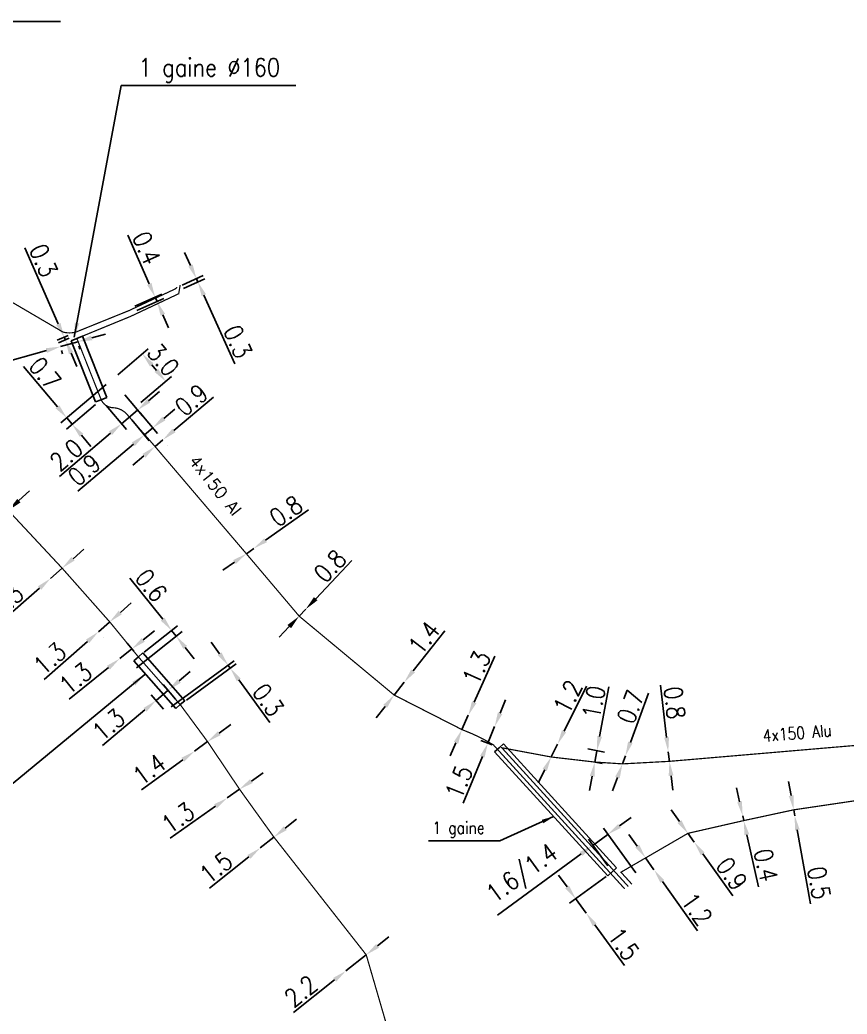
# Model space of a CAD drawing. Header units: millimetres. Extents: x 80993 to 81985, y 144000 to 145002.
# Drawn here: x 81075 to 81143.8, y 144044.8 to 144127.4 of the extents above; entities that cross this region are included whole.
import ezdxf
from ezdxf.enums import TextEntityAlignment as Align

# ---------------------------------------------------------------- set-up
doc = ezdxf.new("R2010")
doc.units = ezdxf.units.MM
doc.header["$PDMODE"] = 34
doc.linetypes.add('B_ST_AL', pattern=[2000, 1000, 1000])
doc.layers.get('Defpoints').update_dxf_attribs({"linetype": 'CONTINUOUS'})
doc.layers.add('B_100', color=3, linetype='CONTINUOUS')
doc.layers.add('B_400', color=7, linetype='CONTINUOUS')
doc.styles.get("Standard").update_dxf_attribs({"font": 'romans.shx', "width": 0.85})
doc.dimstyles.get("Standard").update_dxf_attribs({"dimtxt": 1.5, "dimasz": 1.2, "dimexe": 0.625, "dimexo": 0.625, "dimgap": 0.25, "dimtad": 1, "dimdec": 1, "dimzin": 0, "dimdsep": 46, "dimtxsty": 'Standard', "dimcen": -0.5, "dimadec": 0, "dimazin": 0, "dimtfac": 1, "dimtdec": 1, "dimtmove": 0, "dimatfit": 3, "dimfxl": 0, "dimtolj": 1, "dimtzin": 0, "dimarcsym": 0})

# ---------------------------------------------------------------- blocks, each defined once
blk = doc.blocks.new('*D29')
at = {"layer": 'B_100', "color": 0, "linetype": 'Continuous', "lineweight": -2, "transparency": 16777216}
for p, q in [((81083.156, 144097.914), (81085.683, 144100.059)), ((81086.372, 144098.281), (81085.983, 144098.739)), ((81085.084, 144095.614), (81087.625, 144097.77))]:
    blk.add_line(p, q, dxfattribs=at)
at = {"layer": 'B_100', "color": 0, "linetype": 'Continuous', "transparency": 16777216}
for points in [[(81086.136, 144098.868), (81085.831, 144098.61), (81085.207, 144099.654)], [(81086.524, 144098.41), (81086.219, 144098.151), (81087.148, 144097.366)]]:
    blk.add_solid(points, dxfattribs=at)
at = {"layer": 'Defpoints', "color": 0, "linetype": 'Continuous', "transparency": 16777216}
for p in [(81085.207, 144099.654), (81082.679, 144097.51), (81084.607, 144095.21)]:
    blk.add_point(p, dxfattribs=at)
at = {"layer": 'B_100', "color": 0, "linetype": 'Continuous', "transparency": 16777216, "insert": (81086.94, 144099.157), "char_height": 1.5, "attachment_point": 5, "rotation": 310.30573}
blk.add_mtext('\\A1;3.0', dxfattribs=at)
blk = doc.blocks.new('*D30')
at = {"layer": 'B_100', "color": 0, "linetype": 'Continuous', "lineweight": -2, "transparency": 16777216}
for p, q in [((81085.019, 144094.74), (81086.469, 144093.022)), ((81086.983, 144094.273), (81087.9, 144095.048)), ((81084.321, 144094.162), (81085.778, 144092.437)), ((81086.066, 144093.499), (81085.374, 144092.915)), ((81084.457, 144092.141), (81079.837, 144088.239))]:
    blk.add_line(p, q, dxfattribs=at)
at = {"layer": 'B_100', "color": 0, "linetype": 'Continuous', "transparency": 16777216}
for points in [[(81086.854, 144094.426), (81087.112, 144094.121), (81086.066, 144093.499)], [(81084.328, 144092.293), (81084.586, 144091.988), (81085.374, 144092.915)]]:
    blk.add_solid(points, dxfattribs=at)
at = {"layer": 'Defpoints', "color": 0, "linetype": 'Continuous', "transparency": 16777216}
for p in [(81083.918, 144094.639), (81084.615, 144095.217), (81085.374, 144092.915)]:
    blk.add_point(p, dxfattribs=at)
at = {"layer": 'B_100', "color": 0, "linetype": 'Continuous', "transparency": 16777216, "insert": (81080.38, 144090.006), "char_height": 1.5, "attachment_point": 5, "rotation": 40.18011}
blk.add_mtext('\\A1;0.9', dxfattribs=at)
blk = doc.blocks.new('*D63')
at = {"layer": 'B_100', "color": 0, "linetype": 'Continuous', "lineweight": -2, "transparency": 16777216}
for p, q in [((81083.746, 144096.239), (81085.219, 144094.504)), ((81085.729, 144095.757), (81086.644, 144096.534)), ((81082.188, 144095.361), (81083.881, 144093.368)), ((81084.815, 144094.981), (81083.476, 144093.844)), ((81082.562, 144093.068), (81078.322, 144089.468))]:
    blk.add_line(p, q, dxfattribs=at)
at = {"layer": 'B_100', "color": 0, "linetype": 'Continuous', "transparency": 16777216}
for points in [[(81085.6, 144095.91), (81085.859, 144095.605), (81084.815, 144094.981)], [(81082.432, 144093.22), (81082.691, 144092.915), (81083.476, 144093.844)]]:
    blk.add_solid(points, dxfattribs=at)
at = {"layer": 'Defpoints', "color": 0, "linetype": 'Continuous', "transparency": 16777216}
for p in [(81083.342, 144096.715), (81081.784, 144095.838), (81083.476, 144093.844)]:
    blk.add_point(p, dxfattribs=at)
at = {"layer": 'B_100', "color": 0, "linetype": 'Continuous', "transparency": 16777216, "insert": (81078.883, 144091.256), "char_height": 1.5, "attachment_point": 5, "rotation": 40.33315}
blk.add_mtext('\\A1;2.0', dxfattribs=at)
blk = doc.blocks.new('*D64')
at = {"layer": 'B_100', "color": 0, "linetype": 'Continuous', "lineweight": -2, "transparency": 16777216}
for p, q in [((81087.824, 144093.277), (81091.118, 144096.058)), ((81086.258, 144091.955), (81086.907, 144092.503)), ((81087.311, 144092.025), (81087.311, 144092.025)), ((81085.341, 144091.18), (81084.424, 144090.406)), ((81086.661, 144091.477), (81086.661, 144091.477))]:
    blk.add_line(p, q, dxfattribs=at)
at = {"layer": 'B_100', "color": 0, "linetype": 'Continuous', "transparency": 16777216}
for points in [[(81087.695, 144093.43), (81087.953, 144093.124), (81086.907, 144092.503)], [(81085.212, 144091.333), (81085.47, 144091.028), (81086.258, 144091.955)]]:
    blk.add_solid(points, dxfattribs=at)
at = {"layer": 'Defpoints', "color": 0, "linetype": 'Continuous', "transparency": 16777216}
for p in [(81086.907, 144092.503), (81086.907, 144092.503), (81086.258, 144091.955)]:
    blk.add_point(p, dxfattribs=at)
at = {"layer": 'B_100', "color": 0, "linetype": 'Continuous', "transparency": 16777216, "insert": (81089.284, 144095.819), "char_height": 1.5, "attachment_point": 5, "rotation": 40.18011}
blk.add_mtext('\\A1;0.9', dxfattribs=at)
blk = doc.blocks.new('*D65')
at = {"layer": 'B_100', "color": 0, "linetype": 'Continuous', "lineweight": -2, "transparency": 16777216}
for p, q in [((81095.444, 144084.162), (81099.021, 144086.675)), ((81093.849, 144083.041), (81094.463, 144083.472)), ((81092.867, 144082.351), (81091.885, 144081.661))]:
    blk.add_line(p, q, dxfattribs=at)
at = {"layer": 'B_100', "color": 0, "linetype": 'Continuous', "transparency": 16777216}
for points in [[(81095.329, 144084.325), (81095.559, 144083.998), (81094.463, 144083.472)], [(81092.752, 144082.514), (81092.982, 144082.187), (81093.849, 144083.041)]]:
    blk.add_solid(points, dxfattribs=at)
at = {"layer": 'Defpoints', "color": 0, "linetype": 'Continuous', "transparency": 16777216}
for p in [(81093.849, 144083.041), (81094.463, 144083.472), (81094.463, 144083.472)]:
    blk.add_point(p, dxfattribs=at)
at = {"layer": 'B_100', "color": 0, "linetype": 'Continuous', "transparency": 16777216, "insert": (81097.149, 144086.582), "char_height": 1.5, "attachment_point": 5, "rotation": 35.09482}
blk.add_mtext('\\A1;0.8', dxfattribs=at)
blk = doc.blocks.new('*D66')
at = {"layer": 'B_100', "color": 0, "linetype": 'Continuous', "lineweight": -2, "transparency": 16777216}
for p, q in [((81099.615, 144079.302), (81102.622, 144082.475)), ((81098.24, 144077.85), (81098.79, 144078.431)), ((81097.414, 144076.979), (81096.589, 144076.108))]:
    blk.add_line(p, q, dxfattribs=at)
at = {"layer": 'B_100', "color": 0, "linetype": 'Continuous', "transparency": 16777216}
for points in [[(81099.47, 144079.44), (81099.761, 144079.165), (81098.79, 144078.431)], [(81097.269, 144077.117), (81097.56, 144076.842), (81098.24, 144077.85)]]:
    blk.add_solid(points, dxfattribs=at)
at = {"layer": 'Defpoints', "color": 0, "linetype": 'Continuous', "transparency": 16777216}
for p in [(81098.79, 144078.431), (81098.79, 144078.431), (81098.24, 144077.85)]:
    blk.add_point(p, dxfattribs=at)
at = {"layer": 'B_100', "color": 0, "linetype": 'Continuous', "transparency": 16777216, "insert": (81100.806, 144082.012), "char_height": 1.5, "attachment_point": 5, "rotation": 46.54324}
blk.add_mtext('\\A1;0.8', dxfattribs=at)
blk = doc.blocks.new('*D67')
at = {"layer": 'B_100', "color": 0, "linetype": 'Continuous', "lineweight": -2, "transparency": 16777216}
for p, q in [((81107.713, 144073.295), (81110.345, 144076.631)), ((81106.133, 144071.293), (81106.969, 144072.353)), ((81105.39, 144070.351), (81104.647, 144069.408))]:
    blk.add_line(p, q, dxfattribs=at)
at = {"layer": 'B_100', "color": 0, "linetype": 'Continuous', "transparency": 16777216}
for points in [[(81107.556, 144073.419), (81107.87, 144073.171), (81106.969, 144072.353)], [(81105.233, 144070.474), (81105.547, 144070.227), (81106.133, 144071.293)]]:
    blk.add_solid(points, dxfattribs=at)
at = {"layer": 'Defpoints', "color": 0, "linetype": 'Continuous', "transparency": 16777216}
for p in [(81106.969, 144072.353), (81106.969, 144072.353), (81106.133, 144071.293)]:
    blk.add_point(p, dxfattribs=at)
at = {"layer": 'B_100', "color": 0, "linetype": 'Continuous', "transparency": 16777216, "insert": (81108.615, 144076.053), "char_height": 1.5, "attachment_point": 5, "rotation": 51.73039}
blk.add_mtext('\\A1;1.4', dxfattribs=at)
blk = doc.blocks.new('*D71')
at = {"layer": 'B_100', "color": 0, "linetype": 'Continuous', "lineweight": -2, "transparency": 16777216}
for p, q in [((81074.944, 144087.451), (81075.824, 144088.267)), ((81074.065, 144086.634), (81073.148, 144085.784)), ((81072.269, 144084.968), (81069.198, 144082.118))]:
    blk.add_line(p, q, dxfattribs=at)
at = {"layer": 'B_100', "color": 0, "linetype": 'Continuous', "transparency": 16777216}
for points in [[(81074.808, 144087.597), (81075.08, 144087.304), (81074.065, 144086.634)], [(81072.133, 144085.114), (81072.405, 144084.821), (81073.148, 144085.784)]]:
    blk.add_solid(points, dxfattribs=at)
at = {"layer": 'Defpoints', "color": 0, "linetype": 'Continuous', "transparency": 16777216}
for p in [(81074.065, 144086.634), (81073.148, 144085.784), (81073.148, 144085.784)]:
    blk.add_point(p, dxfattribs=at)
at = {"layer": 'B_100', "color": 0, "linetype": 'Continuous', "transparency": 16777216, "insert": (81069.613, 144083.868), "char_height": 1.5, "attachment_point": 5, "rotation": 42.85822}
blk.add_mtext('\\A1;1.3', dxfattribs=at)
blk = doc.blocks.new('*D72')
at = {"layer": 'B_100', "color": 0, "linetype": 'Continuous', "lineweight": -2, "transparency": 16777216}
for p, q in [((81079.441, 144082.628), (81080.343, 144083.42)), ((81078.54, 144081.836), (81077.564, 144080.978)), ((81076.662, 144080.185), (81073.516, 144077.42))]:
    blk.add_line(p, q, dxfattribs=at)
at = {"layer": 'B_100', "color": 0, "linetype": 'Continuous', "transparency": 16777216}
for points in [[(81079.309, 144082.778), (81079.574, 144082.478), (81078.54, 144081.836)], [(81076.53, 144080.336), (81076.794, 144080.035), (81077.564, 144080.978)]]:
    blk.add_solid(points, dxfattribs=at)
at = {"layer": 'Defpoints', "color": 0, "linetype": 'Continuous', "transparency": 16777216}
for p in [(81078.54, 144081.836), (81077.564, 144080.978), (81077.564, 144080.978)]:
    blk.add_point(p, dxfattribs=at)
at = {"layer": 'B_100', "color": 0, "linetype": 'Continuous', "transparency": 16777216, "insert": (81073.978, 144079.158), "char_height": 1.5, "attachment_point": 5, "rotation": 41.31267}
blk.add_mtext('\\A1;1.3', dxfattribs=at)
blk = doc.blocks.new('*D73')
at = {"layer": 'B_100', "color": 0, "linetype": 'Continuous', "lineweight": -2, "transparency": 16777216}
for p, q in [((81083.375, 144078.153), (81084.276, 144078.946)), ((81082.474, 144077.36), (81081.552, 144076.549)), ((81082.887, 144076.891), (81082.887, 144076.891)), ((81080.651, 144075.756), (81077.05, 144072.587)), ((81081.965, 144076.079), (81081.965, 144076.079))]:
    blk.add_line(p, q, dxfattribs=at)
at = {"layer": 'B_100', "color": 0, "linetype": 'Continuous', "transparency": 16777216}
for points in [[(81083.243, 144078.303), (81083.507, 144078.003), (81082.474, 144077.36)], [(81080.519, 144075.906), (81080.783, 144075.606), (81081.552, 144076.549)]]:
    blk.add_solid(points, dxfattribs=at)
at = {"layer": 'Defpoints', "color": 0, "linetype": 'Continuous', "transparency": 16777216}
for p in [(81082.474, 144077.36), (81081.552, 144076.549), (81081.552, 144076.549)]:
    blk.add_point(p, dxfattribs=at)
at = {"layer": 'B_100', "color": 0, "linetype": 'Continuous', "transparency": 16777216, "insert": (81077.512, 144074.325), "char_height": 1.5, "attachment_point": 5, "rotation": 41.35103}
blk.add_mtext('\\A1;1.3', dxfattribs=at)
blk = doc.blocks.new('*D74')
at = {"layer": 'B_100', "color": 0, "linetype": 'Continuous', "lineweight": -2, "transparency": 16777216}
for p, q in [((81088.268, 144072.463), (81089.185, 144073.237)), ((81087.964, 144070.963), (81086.948, 144072.167)), ((81086.953, 144070.109), (81085.937, 144071.313)), ((81087.351, 144071.689), (81086.34, 144070.835)), ((81085.423, 144070.061), (81081.904, 144067.09))]:
    blk.add_line(p, q, dxfattribs=at)
at = {"layer": 'B_100', "color": 0, "linetype": 'Continuous', "transparency": 16777216}
for points in [[(81088.139, 144072.616), (81088.397, 144072.31), (81087.351, 144071.689)], [(81085.294, 144070.214), (81085.552, 144069.908), (81086.34, 144070.835)]]:
    blk.add_solid(points, dxfattribs=at)
at = {"layer": 'Defpoints', "color": 0, "linetype": 'Continuous', "transparency": 16777216}
for p in [(81086.34, 144070.835), (81088.367, 144070.486), (81087.356, 144069.632)]:
    blk.add_point(p, dxfattribs=at)
at = {"layer": 'B_100', "color": 0, "linetype": 'Continuous', "transparency": 16777216, "insert": (81082.401, 144068.819), "char_height": 1.5, "attachment_point": 5, "rotation": 40.17077}
blk.add_mtext('\\A1;1.3', dxfattribs=at)
blk = doc.blocks.new('*D75')
at = {"layer": 'B_100', "color": 0, "linetype": 'Continuous', "lineweight": -2, "transparency": 16777216}
for p, q in [((81091.596, 144068.124), (81092.565, 144068.831)), ((81090.626, 144067.417), (81089.535, 144066.622)), ((81088.565, 144065.915), (81085.131, 144063.412))]:
    blk.add_line(p, q, dxfattribs=at)
at = {"layer": 'B_100', "color": 0, "linetype": 'Continuous', "transparency": 16777216}
for points in [[(81091.478, 144068.286), (81091.713, 144067.962), (81090.626, 144067.417)], [(81088.447, 144066.077), (81088.683, 144065.753), (81089.535, 144066.622)]]:
    blk.add_solid(points, dxfattribs=at)
at = {"layer": 'Defpoints', "color": 0, "linetype": 'Continuous', "transparency": 16777216}
for p in [(81090.626, 144067.417), (81089.535, 144066.622), (81089.535, 144066.622)]:
    blk.add_point(p, dxfattribs=at)
at = {"layer": 'B_100', "color": 0, "linetype": 'Continuous', "transparency": 16777216, "insert": (81085.774, 144065.118), "char_height": 1.5, "attachment_point": 5, "rotation": 36.08858}
blk.add_mtext('\\A1;1.4', dxfattribs=at)
blk = doc.blocks.new('*D76')
at = {"layer": 'B_100', "color": 0, "linetype": 'Continuous', "lineweight": -2, "transparency": 16777216}
for p, q in [((81094.269, 144064.145), (81095.251, 144064.835)), ((81093.287, 144063.456), (81092.264, 144062.737)), ((81091.282, 144062.047), (81087.517, 144059.402))]:
    blk.add_line(p, q, dxfattribs=at)
at = {"layer": 'B_100', "color": 0, "linetype": 'Continuous', "transparency": 16777216}
for points in [[(81094.154, 144064.309), (81094.384, 144063.982), (81093.287, 144063.456)], [(81091.167, 144062.211), (81091.397, 144061.884), (81092.264, 144062.737)]]:
    blk.add_solid(points, dxfattribs=at)
at = {"layer": 'Defpoints', "color": 0, "linetype": 'Continuous', "transparency": 16777216}
for p in [(81093.287, 144063.456), (81092.264, 144062.737), (81092.264, 144062.737)]:
    blk.add_point(p, dxfattribs=at)
at = {"layer": 'B_100', "color": 0, "linetype": 'Continuous', "transparency": 16777216, "insert": (81088.165, 144061.079), "char_height": 1.5, "attachment_point": 5, "rotation": 35.09057}
blk.add_mtext('\\A1;1.3', dxfattribs=at)
blk = doc.blocks.new('*D77')
at = {"layer": 'B_100', "color": 0, "linetype": 'Continuous', "lineweight": -2, "transparency": 16777216}
for p, q in [((81097.083, 144060.224), (81098.025, 144060.968)), ((81096.142, 144059.479), (81095.005, 144058.58)), ((81094.064, 144057.835), (81090.778, 144055.236))]:
    blk.add_line(p, q, dxfattribs=at)
at = {"layer": 'B_100', "color": 0, "linetype": 'Continuous', "transparency": 16777216}
for points in [[(81096.959, 144060.38), (81097.208, 144060.067), (81096.142, 144059.479)], [(81093.94, 144057.992), (81094.188, 144057.678), (81095.005, 144058.58)]]:
    blk.add_solid(points, dxfattribs=at)
at = {"layer": 'Defpoints', "color": 0, "linetype": 'Continuous', "transparency": 16777216}
for p in [(81096.142, 144059.479), (81095.005, 144058.58), (81095.005, 144058.58)]:
    blk.add_point(p, dxfattribs=at)
at = {"layer": 'B_100', "color": 0, "linetype": 'Continuous', "transparency": 16777216, "insert": (81091.33, 144056.948), "char_height": 1.5, "attachment_point": 5, "rotation": 38.34197}
blk.add_mtext('\\A1;1.5', dxfattribs=at)
blk = doc.blocks.new('*D78')
at = {"layer": 'B_100', "color": 0, "linetype": 'Continuous', "lineweight": -2, "transparency": 16777216}
for p, q in [((81104.754, 144050.44), (81105.695, 144051.184)), ((81103.813, 144049.696), (81102.127, 144048.362)), ((81101.186, 144047.617), (81097.757, 144044.906))]:
    blk.add_line(p, q, dxfattribs=at)
at = {"layer": 'B_100', "color": 0, "linetype": 'Continuous', "transparency": 16777216}
for points in [[(81104.63, 144050.597), (81104.878, 144050.283), (81103.813, 144049.696)], [(81101.061, 144047.774), (81101.31, 144047.461), (81102.127, 144048.362)]]:
    blk.add_solid(points, dxfattribs=at)
at = {"layer": 'Defpoints', "color": 0, "linetype": 'Continuous', "transparency": 16777216}
for p in [(81103.813, 144049.696), (81102.127, 144048.362), (81102.127, 144048.362)]:
    blk.add_point(p, dxfattribs=at)
at = {"layer": 'B_100', "color": 0, "linetype": 'Continuous', "transparency": 16777216, "insert": (81098.38, 144046.674), "char_height": 1.5, "attachment_point": 5, "rotation": 38.34197}
blk.add_mtext('\\A1;2.2', dxfattribs=at)
blk = doc.blocks.new('*D422')
at = {"layer": 'B_100', "color": 0, "linetype": 'Continuous', "lineweight": -2, "transparency": 16777216}
for p, q in [((81125.766, 144067.352), (81127.275, 144071.455)), ((81125.11, 144065.569), (81125.352, 144066.226)), ((81124.696, 144064.443), (81124.282, 144063.317))]:
    blk.add_line(p, q, dxfattribs=at)
at = {"layer": 'B_100', "color": 0, "linetype": 'Continuous', "transparency": 16777216}
for points in [[(81125.579, 144067.421), (81125.954, 144067.283), (81125.352, 144066.226)], [(81124.508, 144064.512), (81124.884, 144064.374), (81125.11, 144065.569)]]:
    blk.add_solid(points, dxfattribs=at)
at = {"layer": 'Defpoints', "color": 0, "linetype": 'Continuous', "transparency": 16777216}
for p in [(81125.11, 144065.569), (81125.11, 144065.569), (81125.352, 144066.226)]:
    blk.add_point(p, dxfattribs=at)
at = {"layer": 'B_100', "color": 0, "linetype": 'Continuous', "transparency": 16777216, "insert": (81125.79, 144070.312), "char_height": 1.5, "attachment_point": 5, "rotation": 69.80362}
blk.add_mtext('\\A1;0.7', dxfattribs=at)
blk = doc.blocks.new('*D423')
at = {"layer": 'B_100', "color": 0, "linetype": 'Continuous', "lineweight": -2, "transparency": 16777216}
for p, q in [((81120.258, 144068.289), (81122.128, 144072.038)), ((81119.187, 144066.142), (81119.723, 144067.215)), ((81118.652, 144065.068), (81118.116, 144063.994))]:
    blk.add_line(p, q, dxfattribs=at)
at = {"layer": 'B_100', "color": 0, "linetype": 'Continuous', "transparency": 16777216}
for points in [[(81120.08, 144068.378), (81120.437, 144068.2), (81119.723, 144067.215)], [(81118.473, 144065.157), (81118.831, 144064.979), (81119.187, 144066.142)]]:
    blk.add_solid(points, dxfattribs=at)
at = {"layer": 'Defpoints', "color": 0, "linetype": 'Continuous', "transparency": 16777216}
for p in [(81119.723, 144067.215), (81119.187, 144066.142), (81119.187, 144066.142)]:
    blk.add_point(p, dxfattribs=at)
at = {"layer": 'B_100', "color": 0, "linetype": 'Continuous', "transparency": 16777216, "insert": (81120.566, 144071.147), "char_height": 1.5, "attachment_point": 5, "rotation": 63.4885}
blk.add_mtext('\\A1;1.2', dxfattribs=at)
blk = doc.blocks.new('*D424')
at = {"layer": 'B_100', "color": 0, "linetype": 'Continuous', "lineweight": -2, "transparency": 16777216}
for p, q in [((81123.213, 144067.848), (81123.986, 144071.98)), ((81122.22, 144066.813), (81123.606, 144066.553)), ((81122.815, 144065.721), (81122.992, 144066.668)), ((81122.841, 144065.716), (81123.429, 144065.606)), ((81122.594, 144064.542), (81122.373, 144063.362))]:
    blk.add_line(p, q, dxfattribs=at)
at = {"layer": 'B_100', "color": 0, "linetype": 'Continuous', "transparency": 16777216}
for points in [[(81123.016, 144067.885), (81123.409, 144067.811), (81122.992, 144066.668)], [(81122.398, 144064.579), (81122.791, 144064.505), (81122.815, 144065.721)]]:
    blk.add_solid(points, dxfattribs=at)
at = {"layer": 'Defpoints', "color": 0, "linetype": 'Continuous', "transparency": 16777216}
for p in [(81121.606, 144066.928), (81122.992, 144066.668), (81122.227, 144065.831)]:
    blk.add_point(p, dxfattribs=at)
at = {"layer": 'B_100', "color": 0, "linetype": 'Continuous', "transparency": 16777216, "insert": (81122.728, 144070.695), "char_height": 1.5, "attachment_point": 5, "rotation": 79.39995}
blk.add_mtext('\\A1;1.0', dxfattribs=at)
blk = doc.blocks.new('*D427')
at = {"layer": 'B_100', "color": 0, "linetype": 'Continuous', "lineweight": -2, "transparency": 16777216}
for p, q in [((81126.34, 144058.731), (81125.645, 144059.709)), ((81127.035, 144057.753), (81127.731, 144056.774)), ((81128.426, 144055.796), (81131.339, 144051.699))]:
    blk.add_line(p, q, dxfattribs=at)
at = {"layer": 'B_100', "color": 0, "linetype": 'Continuous', "transparency": 16777216}
for points in [[(81126.503, 144058.846), (81126.177, 144058.615), (81127.035, 144057.753)], [(81128.589, 144055.912), (81128.263, 144055.681), (81127.731, 144056.774)]]:
    blk.add_solid(points, dxfattribs=at)
at = {"layer": 'Defpoints', "color": 0, "linetype": 'Continuous', "transparency": 16777216}
for p in [(81127.035, 144057.753), (81127.731, 144056.774), (81127.731, 144056.774)]:
    blk.add_point(p, dxfattribs=at)
at = {"layer": 'B_100', "color": 0, "linetype": 'Continuous', "transparency": 16777216, "insert": (81131.288, 144053.496), "char_height": 1.5, "attachment_point": 5, "rotation": 305.40853}
blk.add_mtext('\\A1;1.2', dxfattribs=at)
blk = doc.blocks.new('*D428')
at = {"layer": 'B_100', "color": 0, "linetype": 'Continuous', "lineweight": -2, "transparency": 16777216}
for p, q in [((81129.856, 144060.771), (81129.156, 144061.746)), ((81130.555, 144059.797), (81131.08, 144059.065)), ((81131.78, 144058.09), (81134.293, 144054.588))]:
    blk.add_line(p, q, dxfattribs=at)
at = {"layer": 'B_100', "color": 0, "linetype": 'Continuous', "transparency": 16777216}
for points in [[(81130.018, 144060.888), (81129.693, 144060.655), (81130.555, 144059.797)], [(81131.942, 144058.207), (81131.617, 144057.974), (81131.08, 144059.065)]]:
    blk.add_solid(points, dxfattribs=at)
at = {"layer": 'Defpoints', "color": 0, "linetype": 'Continuous', "transparency": 16777216}
for p in [(81130.555, 144059.797), (81131.08, 144059.065), (81131.08, 144059.065)]:
    blk.add_point(p, dxfattribs=at)
at = {"layer": 'B_100', "color": 0, "linetype": 'Continuous', "transparency": 16777216, "insert": (81134.199, 144056.435), "char_height": 1.5, "attachment_point": 5, "rotation": 305.66318}
blk.add_mtext('\\A1;0.9', dxfattribs=at)
blk = doc.blocks.new('*D429')
at = {"layer": 'B_100', "color": 0, "linetype": 'Continuous', "lineweight": -2, "transparency": 16777216}
for p, q in [((81134.843, 144062.417), (81134.583, 144063.588)), ((81135.103, 144061.245), (81135.19, 144060.855)), ((81135.451, 144059.683), (81136.412, 144055.357))]:
    blk.add_line(p, q, dxfattribs=at)
at = {"layer": 'B_100', "color": 0, "linetype": 'Continuous', "transparency": 16777216}
for points in [[(81135.038, 144062.46), (81134.648, 144062.373), (81135.103, 144061.245)], [(81135.646, 144059.727), (81135.255, 144059.64), (81135.19, 144060.855)]]:
    blk.add_solid(points, dxfattribs=at)
at = {"layer": 'Defpoints', "color": 0, "linetype": 'Continuous', "transparency": 16777216}
for p in [(81135.103, 144061.245), (81135.103, 144061.245), (81135.19, 144060.855)]:
    blk.add_point(p, dxfattribs=at)
at = {"layer": 'B_100', "color": 0, "linetype": 'Continuous', "transparency": 16777216, "insert": (81137.038, 144057.152), "char_height": 1.5, "attachment_point": 5, "rotation": 282.53301}
blk.add_mtext('\\A1;0.4', dxfattribs=at)
blk = doc.blocks.new('*D430')
at = {"layer": 'B_100', "color": 0, "linetype": 'Continuous', "lineweight": -2, "transparency": 16777216}
for p, q in [((81139.133, 144062.93), (81138.922, 144064.112)), ((81139.344, 144061.749), (81139.432, 144061.257)), ((81139.643, 144060.076), (81140.74, 144053.941))]:
    blk.add_line(p, q, dxfattribs=at)
at = {"layer": 'B_100', "color": 0, "linetype": 'Continuous', "transparency": 16777216}
for points in [[(81139.33, 144062.966), (81138.936, 144062.895), (81139.344, 144061.749)], [(81139.84, 144060.111), (81139.446, 144060.04), (81139.432, 144061.257)]]:
    blk.add_solid(points, dxfattribs=at)
at = {"layer": 'Defpoints', "color": 0, "linetype": 'Continuous', "transparency": 16777216}
for p in [(81139.344, 144061.749), (81139.432, 144061.257), (81139.432, 144061.257)]:
    blk.add_point(p, dxfattribs=at)
at = {"layer": 'B_100', "color": 0, "linetype": 'Continuous', "transparency": 16777216, "insert": (81141.445, 144055.678), "char_height": 1.5, "attachment_point": 5, "rotation": 280.13832}
blk.add_mtext('\\A1;0.5', dxfattribs=at)
blk = doc.blocks.new('*D443')
at = {"layer": 'B_100', "color": 0, "linetype": 'Continuous', "lineweight": -2, "transparency": 16777216}
for p, q in [((81128.78, 144067.767), (81128.272, 144072.109)), ((81129.013, 144065.781), (81128.92, 144066.575)), ((81129.152, 144064.589), (81129.292, 144063.397))]:
    blk.add_line(p, q, dxfattribs=at)
at = {"layer": 'B_100', "color": 0, "linetype": 'Continuous', "transparency": 16777216}
for points in [[(81128.979, 144067.79), (81128.582, 144067.744), (81128.92, 144066.575)], [(81129.351, 144064.612), (81128.954, 144064.566), (81129.013, 144065.781)]]:
    blk.add_solid(points, dxfattribs=at)
at = {"layer": 'Defpoints', "color": 0, "linetype": 'Continuous', "transparency": 16777216}
for p in [(81128.92, 144066.575), (81128.92, 144066.575), (81129.013, 144065.781)]:
    blk.add_point(p, dxfattribs=at)
at = {"layer": 'B_100', "color": 0, "linetype": 'Continuous', "transparency": 16777216, "insert": (81129.45, 144070.65), "char_height": 1.5, "attachment_point": 5, "rotation": 276.67494}
blk.add_mtext('\\A1;0.8', dxfattribs=at)
blk = doc.blocks.new('*D565')
at = {"layer": 'B_400', "color": 0, "linetype": 'Continuous', "lineweight": -2, "transparency": 16777216}
for p, q in [((81114.943, 144069.783), (81115.398, 144070.894)), ((81114.489, 144068.673), (81113.92, 144067.285)), ((81114.273, 144067.14), (81113.342, 144067.522)), ((81113.466, 144066.174), (81111.878, 144062.297))]:
    blk.add_line(p, q, dxfattribs=at)
at = {"layer": 'B_400', "color": 0, "linetype": 'Continuous', "transparency": 16777216}
for points in [[(81114.758, 144069.859), (81115.129, 144069.708), (81114.489, 144068.673)], [(81113.28, 144066.25), (81113.651, 144066.098), (81113.92, 144067.285)]]:
    blk.add_solid(points, dxfattribs=at)
at = {"layer": 'Defpoints', "color": 0, "linetype": 'Continuous', "transparency": 16777216}
for p in [(81114.489, 144068.673), (81114.489, 144068.673), (81114.851, 144066.904)]:
    blk.add_point(p, dxfattribs=at)
at = {"layer": 'B_400', "color": 0, "linetype": 'Continuous', "transparency": 16777216, "insert": (81111.519, 144064.059), "char_height": 1.5, "attachment_point": 5, "rotation": 67.73172}
blk.add_mtext('\\A1;1.5', dxfattribs=at)
blk = doc.blocks.new('*D566')
at = {"layer": 'B_400', "color": 0, "linetype": 'Continuous', "lineweight": -2, "transparency": 16777216}
for p, q in [((81120.507, 144055.338), (81119.8, 144056.307)), ((81123.749, 144056.22), (81120.71, 144054.001)), ((81121.215, 144054.369), (81122.099, 144053.158)), ((81122.807, 144052.189), (81125.278, 144048.805))]:
    blk.add_line(p, q, dxfattribs=at)
at = {"layer": 'B_400', "color": 0, "linetype": 'Continuous', "transparency": 16777216}
for points in [[(81120.669, 144055.456), (81120.346, 144055.22), (81121.215, 144054.369)], [(81122.969, 144052.306), (81122.646, 144052.071), (81122.099, 144053.158)]]:
    blk.add_solid(points, dxfattribs=at)
at = {"layer": 'Defpoints', "color": 0, "linetype": 'Continuous', "transparency": 16777216}
for p in [(81124.254, 144056.588), (81122.099, 144053.158), (81122.099, 144053.158)]:
    blk.add_point(p, dxfattribs=at)
at = {"layer": 'B_400', "color": 0, "linetype": 'Continuous', "transparency": 16777216, "insert": (81125.204, 144050.602), "char_height": 1.5, "attachment_point": 5, "rotation": 306.13719}
blk.add_mtext('\\A1;1.5', dxfattribs=at)
blk = doc.blocks.new('*D567')
at = {"layer": 'B_400', "color": 0, "linetype": 'Continuous', "lineweight": -2, "transparency": 16777216}
for p, q in [((81124.864, 144060.415), (81125.834, 144061.123)), ((81126.232, 144056.507), (81123.527, 144060.212)), ((81123.885, 144057.093), (81122.275, 144059.298)), ((81123.895, 144059.707), (81122.644, 144058.793)), ((81121.674, 144058.086), (81114.712, 144053.001))]:
    blk.add_line(p, q, dxfattribs=at)
at = {"layer": 'B_400', "color": 0, "linetype": 'Continuous', "transparency": 16777216}
for points in [[(81124.746, 144060.577), (81124.982, 144060.254), (81123.895, 144059.707)], [(81121.557, 144058.247), (81121.792, 144057.924), (81122.644, 144058.793)]]:
    blk.add_solid(points, dxfattribs=at)
at = {"layer": 'Defpoints', "color": 0, "linetype": 'Continuous', "transparency": 16777216}
for p in [(81123.895, 144059.707), (81124.254, 144056.588), (81126.601, 144056.002)]:
    blk.add_point(p, dxfattribs=at)
at = {"layer": 'B_400', "color": 0, "linetype": 'Continuous', "transparency": 16777216, "insert": (81116.887, 144056.315), "char_height": 1.5, "attachment_point": 5, "rotation": 36.13719}
blk.add_mtext('\\A1;1.6/1.4', dxfattribs=at)
blk = doc.blocks.new('*D568')
at = {"layer": 'B_400', "color": 0, "linetype": 'Continuous', "lineweight": -2, "transparency": 16777216}
for p, q in [((81086.894, 144077.598), (81084.172, 144081.018)), ((81084.725, 144073.566), (81088.506, 144076.576)), ((81085.366, 144074.848), (81088.13, 144077.049)), ((81088.017, 144076.187), (81087.641, 144076.659)), ((81088.765, 144075.248), (81089.512, 144074.309))]:
    blk.add_line(p, q, dxfattribs=at)
at = {"layer": 'B_400', "color": 0, "linetype": 'Continuous', "transparency": 16777216}
for points in [[(81087.05, 144077.723), (81086.737, 144077.474), (81087.641, 144076.659)], [(81088.921, 144075.373), (81088.608, 144075.123), (81088.017, 144076.187)]]:
    blk.add_solid(points, dxfattribs=at)
at = {"layer": 'Defpoints', "color": 0, "linetype": 'Continuous', "transparency": 16777216}
for p in [(81088.017, 144076.187), (81084.877, 144074.459), (81084.236, 144073.177)]:
    blk.add_point(p, dxfattribs=at)
at = {"layer": 'B_400', "color": 0, "linetype": 'Continuous', "transparency": 16777216, "insert": (81085.941, 144080.401), "char_height": 1.5, "attachment_point": 5, "rotation": 308.51913}
blk.add_mtext('\\A1;0.6', dxfattribs=at)
blk = doc.blocks.new('*D569')
at = {"layer": 'B_400', "color": 0, "linetype": 'Continuous', "lineweight": -2, "transparency": 16777216}
for p, q in [((81091.625, 144074.73), (81090.918, 144075.7)), ((81087.612, 144070.32), (81092.837, 144074.129)), ((81088.862, 144070.861), (81093.013, 144073.887)), ((81092.332, 144073.761), (81092.508, 144073.519)), ((81093.215, 144072.549), (81095.79, 144069.016))]:
    blk.add_line(p, q, dxfattribs=at)
at = {"layer": 'B_400', "color": 0, "linetype": 'Continuous', "transparency": 16777216}
for points in [[(81091.787, 144074.848), (81091.463, 144074.612), (81092.332, 144073.761)], [(81093.376, 144072.667), (81093.053, 144072.432), (81092.508, 144073.519)]]:
    blk.add_solid(points, dxfattribs=at)
at = {"layer": 'Defpoints', "color": 0, "linetype": 'Continuous', "transparency": 16777216}
for p in [(81092.332, 144073.761), (81088.356, 144070.493), (81087.107, 144069.952)]:
    blk.add_point(p, dxfattribs=at)
at = {"layer": 'B_400', "color": 0, "linetype": 'Continuous', "transparency": 16777216, "insert": (81095.664, 144070.886), "char_height": 1.5, "attachment_point": 5, "rotation": 306.08858}
blk.add_mtext('\\A1;0.3', dxfattribs=at)
blk = doc.blocks.new('*D570')
at = {"layer": 'B_400', "color": 0, "linetype": 'Continuous', "lineweight": -2, "transparency": 16777216}
for p, q in [((81080.996, 144100.982), (81082.152, 144101.305)), ((81079.84, 144100.66), (81078.395, 144100.256)), ((81079.931, 144100.333), (81080.008, 144100.058)), ((81077.24, 144099.934), (81071.735, 144098.398)), ((81078.486, 144099.93), (81078.563, 144099.654))]:
    blk.add_line(p, q, dxfattribs=at)
at = {"layer": 'B_400', "color": 0, "linetype": 'Continuous', "transparency": 16777216}
for points in [[(81080.942, 144101.175), (81081.05, 144100.79), (81079.84, 144100.66)], [(81077.186, 144100.126), (81077.293, 144099.741), (81078.395, 144100.256)]]:
    blk.add_solid(points, dxfattribs=at)
at = {"layer": 'Defpoints', "color": 0, "linetype": 'Continuous', "transparency": 16777216}
for p in [(81078.318, 144100.532), (81078.395, 144100.256), (81079.763, 144100.935)]:
    blk.add_point(p, dxfattribs=at)
at = {"layer": 'B_400', "color": 0, "linetype": 'Continuous', "transparency": 16777216, "insert": (81072.906, 144099.763), "char_height": 1.5, "attachment_point": 5, "rotation": 15.59459}
blk.add_mtext('\\A1;1.5', dxfattribs=at)
blk = doc.blocks.new('*D571')
at = {"layer": 'B_400', "color": 0, "linetype": 'Continuous', "lineweight": -2, "transparency": 16777216}
for p, q in [((81078.145, 144095.252), (81075.325, 144098.592)), ((81082.201, 144097.107), (81078.442, 144093.932)), ((81081.306, 144095.435), (81078.894, 144093.397)), ((81079.371, 144093.8), (81078.919, 144094.335)), ((81080.145, 144092.884), (81080.92, 144091.967))]:
    blk.add_line(p, q, dxfattribs=at)
at = {"layer": 'B_400', "color": 0, "linetype": 'Continuous', "transparency": 16777216}
for points in [[(81078.298, 144095.381), (81077.992, 144095.123), (81078.919, 144094.335)], [(81080.298, 144093.013), (81079.993, 144092.755), (81079.371, 144093.8)]]:
    blk.add_solid(points, dxfattribs=at)
at = {"layer": 'Defpoints', "color": 0, "linetype": 'Continuous', "transparency": 16777216}
for p in [(81082.679, 144097.51), (81081.784, 144095.838), (81078.919, 144094.335)]:
    blk.add_point(p, dxfattribs=at)
at = {"layer": 'B_400', "color": 0, "linetype": 'Continuous', "transparency": 16777216, "insert": (81077.112, 144098.026), "char_height": 1.5, "attachment_point": 5, "rotation": 310.18011}
blk.add_mtext('\\A1;0.7', dxfattribs=at)
blk = doc.blocks.new('*D572')
at = {"layer": 'B_100', "color": 0, "linetype": 'Continuous', "lineweight": -2, "transparency": 16777216}
for p, q in [((81089.21, 144106.995), (81088.718, 144108.09)), ((81088.503, 144105.362), (81090.272, 144106.157)), ((81088.626, 144105.089), (81090.394, 144105.883)), ((81089.701, 144105.901), (81089.824, 144105.627)), ((81090.316, 144104.532), (81092.884, 144098.815))]:
    blk.add_line(p, q, dxfattribs=at)
at = {"layer": 'B_100', "color": 0, "linetype": 'Continuous', "transparency": 16777216}
for points in [[(81089.392, 144107.077), (81089.027, 144106.913), (81089.701, 144105.901)], [(81090.498, 144104.614), (81090.134, 144104.45), (81089.824, 144105.627)]]:
    blk.add_solid(points, dxfattribs=at)
at = {"layer": 'Defpoints', "color": 0, "linetype": 'Continuous', "transparency": 16777216}
for p in [(81089.701, 144105.901), (81087.933, 144105.106), (81088.056, 144104.833)]:
    blk.add_point(p, dxfattribs=at)
at = {"layer": 'B_100', "color": 0, "linetype": 'Continuous', "transparency": 16777216, "insert": (81093.146, 144100.671), "char_height": 1.5, "attachment_point": 5, "rotation": 294.18472}
blk.add_mtext('\\A1;0.3', dxfattribs=at)
blk = doc.blocks.new('*D573')
at = {"layer": 'B_100', "color": 0, "linetype": 'Continuous', "lineweight": -2, "transparency": 16777216}
for p, q in [((81085.781, 144105.47), (81083.995, 144109.526)), ((81084.585, 144103.632), (81086.836, 144104.623)), ((81086.425, 144104.005), (81086.264, 144104.371)), ((81084.746, 144103.266), (81086.997, 144104.257)), ((81086.909, 144102.907), (81087.392, 144101.809))]:
    blk.add_line(p, q, dxfattribs=at)
at = {"layer": 'B_100', "color": 0, "linetype": 'Continuous', "transparency": 16777216}
for points in [[(81085.964, 144105.55), (81085.598, 144105.389), (81086.264, 144104.371)], [(81087.092, 144102.987), (81086.726, 144102.826), (81086.425, 144104.005)]]:
    blk.add_solid(points, dxfattribs=at)
at = {"layer": 'Defpoints', "color": 0, "linetype": 'Continuous', "transparency": 16777216}
for p in [(81086.264, 144104.371), (81084.013, 144103.38), (81084.174, 144103.014)]:
    blk.add_point(p, dxfattribs=at)
at = {"layer": 'B_100', "color": 0, "linetype": 'Continuous', "transparency": 16777216, "insert": (81085.561, 144108.45), "char_height": 1.5, "attachment_point": 5, "rotation": 293.75985}
blk.add_mtext('\\A1;0.4', dxfattribs=at)
blk = doc.blocks.new('*D574')
at = {"layer": 'B_100', "color": 0, "linetype": 'Continuous', "lineweight": -2, "transparency": 16777216}
for p, q in [((81078.22, 144102.141), (81075.436, 144108.464)), ((81079.029, 144101.186), (81078.131, 144100.791)), ((81079.13, 144100.957), (81078.232, 144100.562)), ((81078.804, 144100.814), (81078.703, 144101.043)), ((81079.287, 144099.716), (81079.771, 144098.617))]:
    blk.add_line(p, q, dxfattribs=at)
at = {"layer": 'B_100', "color": 0, "linetype": 'Continuous', "transparency": 16777216}
for points in [[(81078.403, 144102.222), (81078.036, 144102.06), (81078.703, 144101.043)], [(81079.47, 144099.796), (81079.104, 144099.635), (81078.804, 144100.814)]]:
    blk.add_solid(points, dxfattribs=at)
at = {"layer": 'Defpoints', "color": 0, "linetype": 'Continuous', "transparency": 16777216}
for p in [(81079.601, 144101.438), (81079.702, 144101.209), (81078.703, 144101.043)]:
    blk.add_point(p, dxfattribs=at)
at = {"layer": 'B_100', "color": 0, "linetype": 'Continuous', "transparency": 16777216, "insert": (81076.99, 144107.416), "char_height": 1.5, "attachment_point": 5, "rotation": 293.75985}
blk.add_mtext('\\A1;0.3', dxfattribs=at)
blk = doc.blocks.new('*D593')
at = {"layer": 'B_400', "color": 0, "linetype": 'Continuous', "lineweight": -2, "transparency": 16777216}
for p, q in [((81085.282, 144075.877), (81086.221, 144076.624)), ((81084.487, 144074.948), (81083.954, 144075.618)), ((81084.343, 144075.129), (81083.326, 144074.32)), ((81082.387, 144073.572), (81079.109, 144070.963))]:
    blk.add_line(p, q, dxfattribs=at)
at = {"layer": 'B_400', "color": 0, "linetype": 'Continuous', "transparency": 16777216}
for points in [[(81085.157, 144076.033), (81085.406, 144075.72), (81084.343, 144075.129)], [(81082.262, 144073.729), (81082.512, 144073.416), (81083.326, 144074.32)]]:
    blk.add_solid(points, dxfattribs=at)
at = {"layer": 'Defpoints', "color": 0, "linetype": 'Continuous', "transparency": 16777216}
for p in [(81083.326, 144074.32), (81083.326, 144074.32), (81084.877, 144074.459)]:
    blk.add_point(p, dxfattribs=at)
at = {"layer": 'B_400', "color": 0, "linetype": 'Continuous', "transparency": 16777216, "insert": (81079.656, 144072.677), "char_height": 1.5, "attachment_point": 5, "rotation": 38.51913}
blk.add_mtext('\\A1;1.3', dxfattribs=at)
blk = doc.blocks.new('*D739')
at = {"layer": 'B_100', "color": 0, "linetype": 'Continuous', "lineweight": -2, "transparency": 16777216}
for p, q in [((81112.79, 144070.702), (81114.506, 144074.524)), ((81111.766, 144068.421), (81112.298, 144069.607)), ((81111.274, 144067.326), (81110.783, 144066.232))]:
    blk.add_line(p, q, dxfattribs=at)
at = {"layer": 'B_100', "color": 0, "linetype": 'Continuous', "transparency": 16777216}
for points in [[(81112.607, 144070.784), (81112.972, 144070.62), (81112.298, 144069.607)], [(81111.092, 144067.408), (81111.457, 144067.245), (81111.766, 144068.421)]]:
    blk.add_solid(points, dxfattribs=at)
at = {"layer": 'Defpoints', "color": 0, "linetype": 'Continuous', "transparency": 16777216}
for p in [(81112.298, 144069.607), (81112.298, 144069.607), (81111.766, 144068.421)]:
    blk.add_point(p, dxfattribs=at)
at = {"layer": 'B_100', "color": 0, "linetype": 'Continuous', "transparency": 16777216, "insert": (81112.981, 144073.57), "char_height": 1.5, "attachment_point": 5, "rotation": 65.82234}
blk.add_mtext('\\A1;1.3', dxfattribs=at)

msp = doc.modelspace()

# ---------------------------------------------------------------- linework, layer by layer
at = {"layer": 'B_100', "linetype": 'B_ST_AL', "const_width": 0.1, "flags": 128}
for points in [[(81013.537, 144148.683), (81016.594, 144146.208), (81023.772, 144139.912), (81032.964, 144132.701), (81038.442, 144128.818), (81041.546, 144126.718), (81045.668, 144123.342), (81052.352, 144118.432), (81055.846, 144115.718), (81063.205, 144111.075), (81070.91, 144105.979), (81078.611, 144101.464, 0.125358), (81079.667, 144101.46), (81084.096, 144103.252), (81087.925, 144105.046), (81088.097, 144105.182)], [(81125.3, 144055.18), (81124.144, 144056.449), (81119.631, 144061.4), (81114.382, 144067.153, 0.04816), (81111.766, 144068.421), (81106.133, 144071.293), (81098.24, 144077.85), (81093.849, 144083.041), (81086.258, 144091.955), (81083.918, 144094.639, 0.205414), (81082.754, 144095.179, -0.28481), (81081.784, 144095.838), (81079.763, 144100.935), (81079.763, 144100.935), (81084.229, 144102.77), (81088.23, 144104.654), (81088.23, 144104.654), (81088.345, 144105.374)], [(81058.633, 144098.473), (81059.467, 144099.346, -0.532354), (81060.635, 144099.588), (81064.505, 144096.058), (81069.102, 144091.757), (81071.76, 144089.296), (81074.065, 144086.634), (81078.54, 144081.836), (81082.509, 144077.353), (81084.877, 144074.459), (81088.356, 144070.493), (81090.626, 144067.417), (81093.287, 144063.456), (81096.142, 144059.479), (81103.813, 144049.696), (81105.745, 144043.05), (81108.979, 144036.925), (81110.492, 144032.266), (81111.654, 144026.898), (81113.417, 144021.776), (81115.082, 144017.488), (81116.681, 144012.439), (81118.521, 144007.67), (81120.265, 144002.889), (81121.227, 144000)]]:
    msp.add_lwpolyline(points, format="xyb", dxfattribs=at)
for points in [[(81193.13, 144032.255), (81198.477, 144036.512), (81192.407, 144042.906), (81186.809, 144048.828), (81183.222, 144052.276), (81177.017, 144056.501), (81167.027, 144062.124), (81159.773, 144066.086), (81159.773, 144066.086), (81158.791, 144066.222), (81154.392, 144066.547), (81147.346, 144067.348), (81129.013, 144065.781), (81125.11, 144065.569), (81125.11, 144065.569), (81122.815, 144065.721), (81119.187, 144066.142), (81115.08, 144066.912), (81124.397, 144056.691), (81125.601, 144055.37)], [(81125.901, 144055.56), (81124.987, 144056.563), (81127.035, 144057.753), (81130.555, 144059.797), (81135.19, 144060.855), (81139.344, 144061.749), (81139.344, 144061.749), (81147.795, 144063.001), (81149.447, 144062.663), (81153.679, 144061.358), (81158.976, 144059.892), (81160.892, 144059.362), (81166.424, 144056.818), (81168.646, 144054.913), (81177.257, 144048.701), (81181.649, 144045.602), (81187.079, 144040.582), (81189.912, 144037.771), (81192.099, 144035.115), (81193.472, 144032.973), (81192.923, 144032.538)]]:
    msp.add_lwpolyline(points, dxfattribs=at)
at = {"layer": 'B_400', "color": 7}
for p, q in [((81080.228, 144101.12), (81079.763, 144100.935)), ((81080.228, 144101.12), (81082.249, 144096.022)), ((81079.298, 144100.751), (81079.763, 144100.935)), ((81079.298, 144100.751), (81081.319, 144095.654)), ((81081.319, 144095.654), (81081.784, 144095.838)), ((81082.249, 144096.022), (81081.784, 144095.838)), ((81085.253, 144074.789), (81084.877, 144074.459)), ((81088.732, 144070.823), (81085.253, 144074.789)), ((81084.501, 144074.129), (81084.877, 144074.459)), ((81087.981, 144070.163), (81084.501, 144074.129)), ((81087.981, 144070.163), (81088.356, 144070.493)), ((81088.732, 144070.823), (81088.356, 144070.493)), ((81115.221, 144067.24), (81114.851, 144066.904)), ((81115.221, 144067.24), (81124.623, 144056.925)), ((81114.481, 144066.567), (81114.851, 144066.904)), ((81114.481, 144066.567), (81123.884, 144056.251)), ((81123.884, 144056.251), (81124.254, 144056.588)), ((81124.623, 144056.925), (81124.254, 144056.588))]:
    msp.add_line(p, q, dxfattribs=at)

# ---------------------------------------------------------------- texts
at = {"layer": 'B_100', "linetype": 'Continuous'}
msp.add_text('4x150 Al', height=1, rotation=308.77667, dxfattribs=at).set_placement((81091.261, 144088.709), align=Align.MIDDLE)
at = {"layer": 'B_100', "linetype": 'Continuous', "width": 0.85}
msp.add_text('4x150 Alu', height=1, rotation=4.75844, dxfattribs=at).set_placement((81139.623, 144068.134), align=Align.MIDDLE)
at = {"layer": 'B_400', "linetype": 'Continuous'}
for s, insert, char_height, attachment_point in [('1 gaine %%C160', (81084.899, 144122.217), 1.5, 7), ('1 gaine', (81113.656, 144059.429), 1, 9)]:
    msp.add_mtext(s, dxfattribs=dict(at, insert=insert, char_height=char_height, attachment_point=attachment_point))

# ---------------------------------------------------------------- dimensions: what is measured, and where the dimension line sits
at = {"layer": 'B_100', "linetype": 'Continuous'}
for base, p1, p2, angle, picture, middle in [((81086.264, 144104.371), (81084.174, 144103.014), (81084.013, 144103.38), 293.75985, '*D573', (81084.646, 144108.047)), ((81078.703, 144101.043), (81079.702, 144101.209), (81079.601, 144101.438), 293.75985, '*D574', (81076.075, 144107.013)), ((81089.701, 144105.901), (81088.056, 144104.833), (81087.933, 144105.106), 294.18472, '*D572', (81092.234, 144100.261))]:
    dim = msp.add_linear_dim(base=base, p1=p1, p2=p2, angle=angle, dimstyle='Standard', override={"dimfxl": 1.25}, dxfattribs=at)
    dim.commit()
    dim.dimension.update_dxf_attribs({"geometry": picture, "text_midpoint": middle, "dimtype": 160})
for base, p1, p2, angle, picture, middle, dimtype in [((81085.207, 144099.654), (81084.607, 144095.21), (81082.679, 144097.51), 130.30573, '*D29', (81086.178, 144098.51), 160), ((81073.1484, 144085.7841), (81074.0647, 144086.6343), (81073.1484, 144085.7841), 222.85822, '*D71', (81070.2935, 144083.135), 161), ((81077.564, 144080.978), (81078.54, 144081.836), (81077.564, 144080.978), 221.31267, '*D72', (81074.638, 144078.406), 161), ((81112.298, 144069.607), (81111.766, 144068.421), (81112.298, 144069.607), 245.82234, '*D739', (81113.893, 144073.16), 160), ((81119.187, 144066.142), (81119.723, 144067.215), (81119.187, 144066.142), 63.4885, '*D423', (81121.461, 144070.7), 160), ((81122.992, 144066.668), (81122.227, 144065.831), (81121.606, 144066.928), 79.39995, '*D424', (81123.711, 144070.511), 160), ((81128.92, 144066.575), (81129.013, 144065.781), (81128.92, 144066.575), 276.67494, '*D443', (81128.456, 144070.534), 160), ((81125.11, 144065.569), (81125.352, 144066.226), (81125.11, 144065.569), 69.80362, '*D422', (81126.728, 144069.967), 160), ((81089.5349, 144066.6219), (81090.6259, 144067.4171), (81089.5349, 144066.6219), 216.08858, '*D75', (81086.3631, 144064.3099), 161), ((81092.264, 144062.737), (81093.287, 144063.456), (81092.264, 144062.737), 215.09057, '*D76', (81088.74, 144060.261), 161), ((81139.432, 144061.257), (81139.344, 144061.749), (81139.432, 144061.257), 100.13832, '*D430', (81140.461, 144055.502), 160), ((81135.103, 144061.245), (81135.19, 144060.855), (81135.103, 144061.245), 282.53301, '*D429', (81136.062, 144056.935), 160), ((81131.08, 144059.065), (81130.555, 144059.797), (81131.08, 144059.065), 125.66318, '*D428', (81133.386, 144055.852), 160), ((81095.005, 144058.5797), (81096.1423, 144059.4792), (81095.005, 144058.5797), 218.34197, '*D77', (81091.9504, 144056.1636), 161), ((81127.731, 144056.774), (81127.035, 144057.753), (81127.731, 144056.774), 125.40853, '*D427', (81130.473, 144052.917), 160), ((81102.127, 144048.362), (81103.813, 144049.696), (81102.127, 144048.362), 218.34197, '*D78', (81099.001, 144045.889), 161)]:
    dim = msp.add_linear_dim(base=base, p1=p1, p2=p2, angle=angle, dimstyle='Standard', dxfattribs=at)
    dim.commit()
    dim.dimension.update_dxf_attribs({"geometry": picture, "text_midpoint": middle, "dimtype": dimtype})
for p1, p2, picture, middle in [((81086.2578, 144091.9546), (81086.9073, 144092.503), '*D64', (81089.284, 144095.819)), ((81093.849, 144083.041), (81094.463, 144083.472), '*D65', (81097.149, 144086.582)), ((81098.24, 144077.85), (81098.79, 144078.431), '*D66', (81100.806, 144082.012)), ((81106.133, 144071.293), (81106.969, 144072.353), '*D67', (81108.615, 144076.053))]:
    dim = msp.add_aligned_dim(p1=p1, p2=p2, distance=0, dimstyle='Standard', dxfattribs=at)
    dim.commit()
    dim.dimension.update_dxf_attribs({"geometry": picture, "text_midpoint": middle})
for base, p1, p2, angle, text, picture, middle, dimtype in [((81083.476, 144093.844), (81083.342, 144096.715), (81081.784, 144095.838), 40.33315, '2.0', '*D63', (81079.53, 144090.494), 160), ((81085.374, 144092.915), (81084.615, 144095.217), (81083.918, 144094.639), 40.18011, '0.9', '*D30', (81081.025, 144089.242), 160), ((81081.552, 144076.549), (81082.474, 144077.36), (81081.552, 144076.549), 221.35103, '1.3', '*D73', (81078.172, 144073.574), 161), ((81086.34, 144070.835), (81088.367, 144070.486), (81087.356, 144069.632), 220.17077, '1.3', '*D74', (81083.046, 144068.054), 161)]:
    dim = msp.add_linear_dim(base=base, p1=p1, p2=p2, angle=angle, text=text, dimstyle='Standard', dxfattribs=at)
    dim.commit()
    dim.dimension.update_dxf_attribs({"geometry": picture, "text_midpoint": middle, "dimtype": dimtype})
at = {"layer": 'B_400', "linetype": 'Continuous'}
for base, p1, p2, angle, picture, middle in [((81078.395, 144100.256), (81079.763, 144100.935), (81078.318, 144100.532), 15.59459, '*D570', (81073.175, 144098.799)), ((81078.919, 144094.335), (81081.784, 144095.838), (81082.679, 144097.51), 310.18011, '*D571', (81076.348, 144097.38)), ((81088.017, 144076.187), (81084.877, 144074.459), (81084.236, 144073.177), 128.51913, '*D568', (81085.159, 144079.778)), ((81083.326, 144074.32), (81084.877, 144074.459), (81083.326, 144074.32), 38.51913, '*D593', (81080.279, 144071.894)), ((81092.332, 144073.761), (81088.356, 144070.493), (81087.107, 144069.952), 306.08858, '*D569', (81094.856, 144070.297)), ((81114.489, 144068.673), (81114.851, 144066.904), (81114.489, 144068.673), 247.73172, '*D565', (81112.444, 144063.68)), ((81122.099, 144053.158), (81124.254, 144056.588), (81122.099, 144053.158), 126.13719, '*D566', (81124.396, 144050.012))]:
    dim = msp.add_linear_dim(base=base, p1=p1, p2=p2, angle=angle, dimstyle='Standard', override={"dimfxl": 1.25}, dxfattribs=at)
    dim.commit()
    dim.dimension.update_dxf_attribs({"geometry": picture, "text_midpoint": middle, "dimtype": 160})
dim = msp.add_linear_dim(base=(81123.895, 144059.707), p1=(81124.254, 144056.588), p2=(81126.601, 144056.002), angle=216.13719, text='1.6/1.4', dimstyle='Standard', override={"dimfxl": 1.25}, dxfattribs=at)
dim.commit()
dim.dimension.update_dxf_attribs({"geometry": '*D567', "text_midpoint": (81117.708, 144055.19), "dimtype": 160})

# ---------------------------------------------------------------- leaders
at = {"layer": 'B_400', "linetype": 'Continuous', "annotation_type": 0, "has_hookline": 1, "hookline_direction": 0, "text_width": 25.682}
msp.add_leader([(81047.255, 144122.838), (81058.219, 144133.141), (81059.419, 144133.141)], dimstyle='Standard', dxfattribs=at)
at = {"layer": 'B_400', "linetype": 'Continuous', "annotation_type": 0, "has_hookline": 1}
for points, override, hookline_direction, text_width in [([(81041.888, 144112.647), (81056.794, 144127.293), (81057.994, 144127.293)], {"dimfxl": 1.25}, 0, 20.157), ([(81079.551, 144101.034), (81083.449, 144121.967), (81084.649, 144121.967)], {"dimfxl": 1.25}, 0, 13.054), ([(81085.421, 144073.01), (81074.481, 144063.965), (81073.281, 144063.965)], {"dimfxl": 1.25}, 1, 13.054), ([(81119.385, 144061.187), (81114.906, 144059.179), (81113.906, 144059.179)], {"dimasz": 1, "dimfxl": 1.25}, 1, 4.655)]:
    msp.add_leader(points, dimstyle='Standard', override=override, dxfattribs=dict(at, hookline_direction=hookline_direction, text_width=text_width))

doc.saveas('drawing.dxf')
